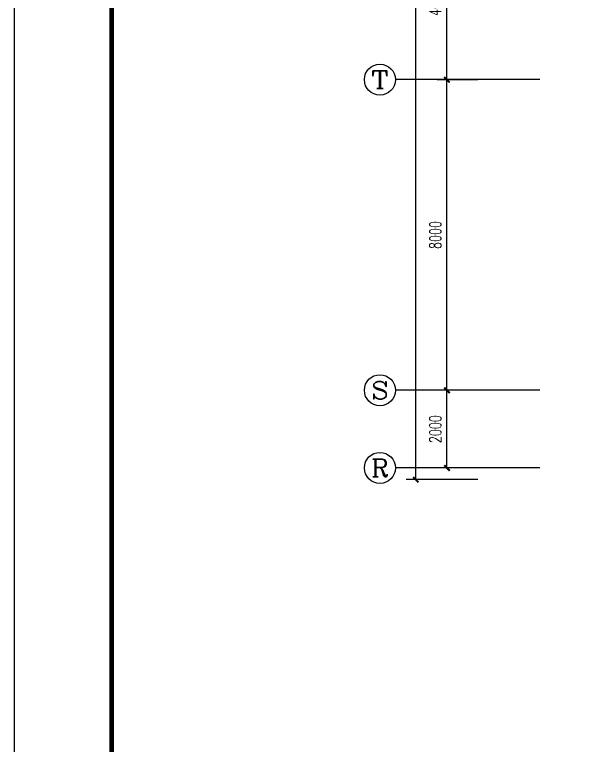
# Model space of a CAD drawing. Extents: x 190999 to 918899, y -200814 to 215286.
# Drawn here: x 309899 to 324916, y -53459 to -34639 of the extents above; entities that cross this region are included whole.
import ezdxf
from ezdxf.enums import TextEntityAlignment as Align

# ---------------------------------------------------------------- set-up
doc = ezdxf.new("R2010")
doc.units = 0
doc.header["$LTSCALE"] = 1000
doc.header["$MEASUREMENT"] = 0
doc.layers.get('Defpoints').update_dxf_attribs({"color": 1})
for name, color, linetype in [('AXIS', 3, 'Continuous'), ('AXIS_TEXT', 7, 'Continuous'), ('图框', 189, 'Continuous')]:
    doc.layers.add(name, color=color, linetype=linetype)
doc.styles.add('_TCH_AXIS', font='COMPLEX', dxfattribs={"bigfont": 'GBCBIG'})
doc.styles.add('COMPLEX', font='COMPLEX')
doc.styles.add('DIM_FONT', font='SIMPLEX', dxfattribs={"width": 0.7, "bigfont": 'GBCBIG'})
doc.dimstyles.new('DIMN', dxfattribs={"dimtxt": 300, "dimasz": 100, "dimexe": 250, "dimexo": 300, "dimgap": 150, "dimtad": 1, "dimdec": 0, "dimzin": 0, "dimdsep": 46, "dimtxsty": 'DIM_FONT', "dimblk": 'ARCHTICK', "dimcen": 0.09, "dimclrt": 7, "dimazin": 2, "dimtfac": 1, "dimtdec": 0, "dimtix": 1, "dimtmove": 2, "dimatfit": 3, "dimfxl": 0, "dimtolj": 1, "dimtzin": 0, "dimarcsym": 0})

# ---------------------------------------------------------------- blocks, each defined once
blk = doc.blocks.new('TJAD_TK_A0')
at = {"layer": '图框'}
blk.add_line((973, -441.7), (973, 399.3), dxfattribs=at)
at = {"layer": '图框', "const_width": 1.2}
blk.add_lwpolyline([(2152, -431.7), (2152, 389.3), (998, 389.3), (998, -431.7)], close=True, dxfattribs=at)
blk = doc.blocks.new('_ArchTick')
at = {"const_width": 0.5}
blk.add_lwpolyline([(-0.7, -0.7), (0.7, 0.7)], dxfattribs=at)
blk = doc.blocks.new('*D1449')
at = {"layer": 'AXIS', "color": 0, "lineweight": -2}
for p, q in [((321833, -44314), (320789, -44314)), ((321039, -46314), (321039, -44314)), ((321833, -46314), (320789, -46314))]:
    blk.add_line(p, q, dxfattribs=at)
at = {"layer": 'Defpoints', "color": 0}
for p in [(321039, -44314), (322133, -44314), (322133, -46314)]:
    blk.add_point(p, dxfattribs=at)
at = {"layer": 'AXIS', "color": 0, "lineweight": -2, "xscale": 100, "yscale": 100, "zscale": 100}
for p, rotation in [((321039, -44314), 90), ((321039, -46314), 270)]:
    blk.add_blockref('_ArchTick', p, dxfattribs=dict(at, rotation=rotation))
at = {"layer": 'AXIS', "color": 7, "insert": (320739, -45314), "char_height": 300, "attachment_point": 5, "rotation": 90, "style": 'DIM_FONT'}
blk.add_mtext('\\A1;2000', dxfattribs=at)
blk = doc.blocks.new('*D1450')
at = {"layer": 'AXIS', "color": 0, "lineweight": -2}
for p, q in [((321833, -36314), (320789, -36314)), ((321039, -44314), (321039, -36314)), ((321833, -44314), (320789, -44314))]:
    blk.add_line(p, q, dxfattribs=at)
at = {"layer": 'Defpoints', "color": 0}
for p in [(321039, -36314), (322133, -36314), (322133, -44314)]:
    blk.add_point(p, dxfattribs=at)
at = {"layer": 'AXIS', "color": 0, "lineweight": -2, "xscale": 100, "yscale": 100, "zscale": 100}
for p, rotation in [((321039, -36314), 90), ((321039, -44314), 270)]:
    blk.add_blockref('_ArchTick', p, dxfattribs=dict(at, rotation=rotation))
at = {"layer": 'AXIS', "color": 7, "insert": (320739, -40314), "char_height": 300, "attachment_point": 5, "rotation": 90, "style": 'DIM_FONT'}
blk.add_mtext('\\A1;8000', dxfattribs=at)
blk = doc.blocks.new('*D1451')
at = {"layer": 'AXIS', "color": 0, "lineweight": -2}
for p, q in [((321833, -32314), (320789, -32314)), ((321039, -36314), (321039, -32314)), ((321833, -36314), (320789, -36314))]:
    blk.add_line(p, q, dxfattribs=at)
at = {"layer": 'Defpoints', "color": 0}
for p in [(321039, -32314), (322133, -32314), (322133, -36314)]:
    blk.add_point(p, dxfattribs=at)
at = {"layer": 'AXIS', "color": 0, "lineweight": -2, "xscale": 100, "yscale": 100, "zscale": 100}
for p, rotation in [((321039, -32314), 90), ((321039, -36314), 270)]:
    blk.add_blockref('_ArchTick', p, dxfattribs=dict(at, rotation=rotation))
at = {"layer": 'AXIS', "color": 7, "insert": (320739, -34314), "char_height": 300, "attachment_point": 5, "rotation": 90, "style": 'DIM_FONT'}
blk.add_mtext('\\A1;4000', dxfattribs=at)
blk = doc.blocks.new('*D1458')
at = {"layer": 'AXIS', "color": 0, "lineweight": -2}
for p, q in [((321833, -18614), (319989, -18614)), ((320239, -46614), (320239, -18614)), ((321833, -46614), (319989, -46614))]:
    blk.add_line(p, q, dxfattribs=at)
at = {"layer": 'Defpoints', "color": 0}
for p in [(320239, -18614), (322133, -18614), (322133, -46614)]:
    blk.add_point(p, dxfattribs=at)
at = {"layer": 'AXIS', "color": 0, "lineweight": -2, "xscale": 100, "yscale": 100, "zscale": 100}
for p, rotation in [((320239, -18614), 90), ((320239, -46614), 270)]:
    blk.add_blockref('_ArchTick', p, dxfattribs=dict(at, rotation=rotation))
at = {"layer": 'AXIS', "color": 7, "insert": (319939, -32614), "char_height": 300, "attachment_point": 5, "rotation": 90, "style": 'DIM_FONT'}
blk.add_mtext('\\A1;28000', dxfattribs=at)
blk = doc.blocks.new('_AXISO')
blk.add_circle((0, 0), 0.5)
at = {"layer": 'AXIS_TEXT', "style": 'COMPLEX', "width": 1.041667}
blk.add_attdef('A', text='', height=0.56, dxfattribs=at).set_placement((-0.25, -0.28), (0.25, -0.28), align=Align.FIT)

msp = doc.modelspace()

# ---------------------------------------------------------------- linework, layer by layer
at = {"layer": 'AXIS'}
for p, q in [((323433.1, -36313.5), (319711.6, -36313.5)), ((323433.1, -44313.5), (319711.6, -44313.5)), ((323433.1, -46313.5), (319711.6, -46313.5))]:
    msp.add_line(p, q, dxfattribs=at)

# ---------------------------------------------------------------- block references
ref = msp.add_blockref('_AXISO', (319311.6, -36313.5), dxfattribs=dict(at, xscale=800, yscale=800, zscale=800))
ref.add_attrib('A', 'T', dxfattribs={"layer": 'AXIS_TEXT', "height": 452.5, "style": '_TCH_AXIS', "width": 1.4}).set_placement((319085.4, -36539.8), (319537.9, -36539.8), align=Align.FIT)
ref = msp.add_blockref('_AXISO', (319311.6, -44313.5), dxfattribs=dict(at, xscale=800, yscale=800, zscale=800))
ref.add_attrib('A', 'S', dxfattribs={"layer": 'AXIS_TEXT', "height": 452.5, "style": '_TCH_AXIS', "width": 1.5}).set_placement((319085.4, -44539.8), (319537.9, -44539.8), align=Align.FIT)
ref = msp.add_blockref('_AXISO', (319311.6, -46313.5), dxfattribs=dict(at, xscale=800, yscale=800, zscale=800))
ref.add_attrib('A', 'R', dxfattribs={"layer": 'AXIS_TEXT', "height": 452.5, "style": '_TCH_AXIS', "width": 1.166667}).set_placement((319085.4, -46539.8), (319537.9, -46539.8), align=Align.FIT)
at = {"layer": '图框', "xscale": 100, "yscale": 100, "zscale": 100}
msp.add_blockref('TJAD_TK_A0', (212598.6, -52243.2), dxfattribs=at)

# ---------------------------------------------------------------- dimensions: what is measured, and where the dimension line sits
at = {"layer": 'AXIS'}
for p1, p2, distance, picture, middle in [((322133.1, -46613.5), (322133.1, -18613.5), 1894.4, '*D1458', (319938.7, -32613.5)), ((322133.1, -36313.5), (322133.1, -32313.5), 1094.4, '*D1451', (320738.7, -34313.5)), ((322133.1, -44313.5), (322133.1, -36313.5), 1094.4, '*D1450', (320738.7, -40313.5)), ((322133.1, -46313.5), (322133.1, -44313.5), 1094.4, '*D1449', (320738.7, -45313.5))]:
    dim = msp.add_aligned_dim(p1=p1, p2=p2, distance=distance, dimstyle='DIMN', dxfattribs=at)
    dim.commit()
    dim.dimension.update_dxf_attribs({"geometry": picture, "text_midpoint": middle})

doc.saveas('drawing.dxf')
